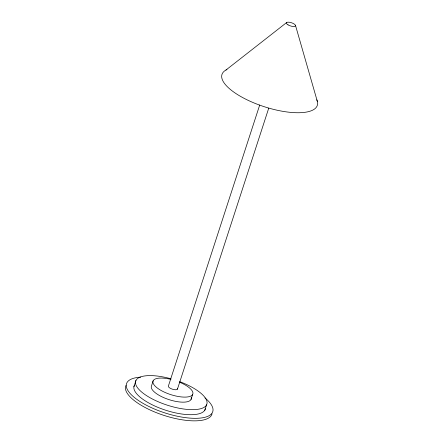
<?xml version="1.0" encoding="UTF-8"?>
<svg xmlns="http://www.w3.org/2000/svg" width="443" height="443" viewBox="0 0 443 443"><rect width="100%" height="100%" fill="white"/><g stroke="black" fill="none" stroke-linecap="round" stroke-linejoin="round"><path stroke-width="0.66" d="M133.913 386.767L135.962 380.459M153.156 380.775L151.517 385.82A20.926 7.359 18 0 0 170.605 400.129A20.926 7.359 18 0 0 191.215 397.487M259.698 105.03L168.395 386.03A4.784 1.683 18 0 0 172.764 389.303A4.784 1.683 18 0 0 177.477 388.699M177.438 389.148L268.74 108.147M191.038 399.442L192.677 394.397M204.749 410.484L206.593 404.808M225.963 70.027L286.776 22.432M295.509 25.439L317.376 101.541M179.753 381.661A37.4 13.157 18 0 1 199.129 409.094A37.4 13.157 18 0 1 139.052 389.569A37.4 13.157 18 0 1 170.909 378.782M316.789 99.791A50.109 17.631 18 0 1 262.727 106.204A50.109 17.631 18 0 1 226.949 69.523M212.042 413.845A45.336 15.954 18 0 1 163.312 415.185A45.336 15.954 18 0 1 126.006 385.443M179.376 382.121A20.926 7.359 18 0 1 188.109 396.867A20.926 7.359 18 0 1 155.144 386.135A20.926 7.359 18 0 1 170.97 379.385M204.937 397.903A45.336 15.954 18 0 1 196.155 418.319A45.336 15.954 18 0 1 136.267 398.955A45.336 15.954 18 0 1 140.697 377.126M205.331 408.773A37.4 13.157 18 0 1 165.322 410.107A37.4 13.157 18 0 1 134.323 385.504M288.039 24.869A4.784 1.683 18 0 0 295.464 25.888A4.784 1.683 18 0 0 289.334 22.233A4.784 1.683 18 0 0 288.039 24.869"/></g></svg>
